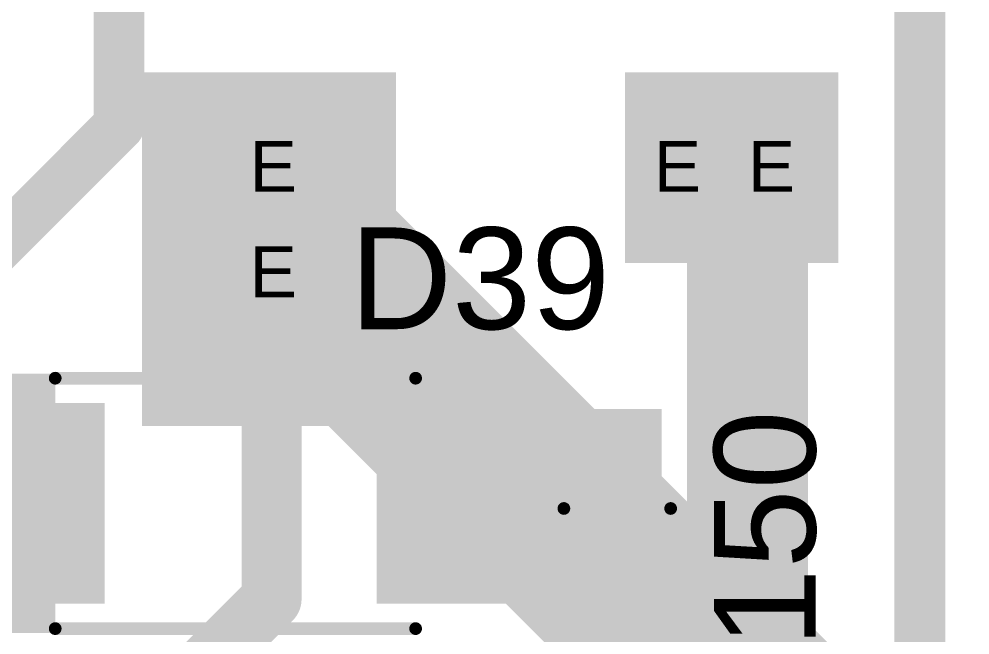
# Model space of a CAD drawing. Header units: inches. Extents: x 68 to 568, y 3 to 460.
# Drawn here: x 162.35 to 171.85, y 180.36 to 186.51 of the extents above; entities that cross this region are included whole.
import ezdxf

# ---------------------------------------------------------------- set-up
doc = ezdxf.new("R2010")
doc.units = ezdxf.units.IN
for name, color, linetype in [('Bottom Layer', 5, 'Continuous'), ('Bottom Solder', 6, 'Continuous'), ('Drill Drawing', 1, 'Continuous'), ('Layer 1', 16, 'Continuous'), ('Layer 2', 76, 'Continuous'), ('Top Layer', 1, 'Continuous'), ('Top Overlay', 2, 'Continuous'), ('Top Paste', 8, 'Continuous'), ('Top Solder', 216, 'Continuous'), ('Via Holes', 16, 'Continuous')]:
    doc.layers.add(name, color=color, linetype=linetype)
doc.styles.add('Arial', font='', dxfattribs={"height": 0.2})
doc.styles.get('Arial').set_extended_font_data('Arial')

# ---------------------------------------------------------------- blocks, each defined once
blk = doc.blocks.new('DO_214AD__SMAF__358')
at = {"layer": 'Top Layer'}
for points in [[(-1.41, -0.95), (-2.75, -0.95), (-2.75, 0.95), (-1.41, 0.95)], [(2.75, -0.95), (1.41, -0.95), (1.41, 0.95), (2.75, 0.95)]]:
    blk.add_hatch(color=1, dxfattribs=at).paths.add_polyline_path(points)
at = {"layer": 'Top Overlay'}
for points in [[(-3.2766, -1.2956), (-2.794, -1.2956), (-2.794, 1.2952), (-3.2766, 1.2952)], [(-3.1496, 0.9904), (-1.8542, 0.9904), (-1.8542, 1.2952), (-3.1496, 1.2952)], [(-3.1496, -1.2956), (-1.8542, -1.2956), (-1.8542, -0.9908), (-3.1496, -0.9908)]]:
    blk.add_hatch(color=2, dxfattribs=at).paths.add_polyline_path(points)
at = {"layer": 'Top Paste'}
for points in [[(-1.41, -0.95), (-2.75, -0.95), (-2.75, 0.95), (-1.41, 0.95)], [(2.75, -0.95), (1.41, -0.95), (1.41, 0.95), (2.75, 0.95)]]:
    blk.add_hatch(color=8, dxfattribs=at).paths.add_polyline_path(points)
at = {"layer": 'Top Solder'}
for points in [[(-1.3592, -1.0008), (-2.8008, -1.0008), (-2.8008, 1.0008), (-1.3592, 1.0008)], [(2.8008, -1.0008), (1.3592, -1.0008), (1.3592, 1.0008), (2.8008, 1.0008)]]:
    blk.add_hatch(color=216, dxfattribs=at).paths.add_polyline_path(points)
at = {"layer": 'Top Overlay'}
for points in [[(-1.8542, 1.25, 0.127, 0.127, 0), (1.7472, 1.25, 0.127, 0.127, 0)], [(-1.8542, -1.25, 0.127, 0.127, 0), (1.7472, -1.25, 0.127, 0.127, 0)]]:
    blk.add_lwpolyline(points, format="xyseb", dxfattribs=at)
for points in [[(-1.886, 1.25, 0.0635, 0.0635, 1), (-1.8224, 1.25, 0.0635, 0.0635, 1)], [(1.7154, 1.25, 0.0635, 0.0635, 1), (1.7789, 1.25, 0.0635, 0.0635, 1)], [(-1.886, -1.25, 0.0635, 0.0635, 1), (-1.8224, -1.25, 0.0635, 0.0635, 1)], [(1.7154, -1.25, 0.0635, 0.0635, 1), (1.7789, -1.25, 0.0635, 0.0635, 1)]]:
    blk.add_lwpolyline(points, format="xyseb", close=True, dxfattribs=at)
blk = doc.blocks.new('R___0603_375')
at = {"layer": 'Top Layer'}
for points in [[(-0.381, 0.4445), (-0.381, -0.4445), (-1.143, -0.4445), (-1.143, 0.4445)], [(1.143, 0.4445), (1.143, -0.4445), (0.381, -0.4445), (0.381, 0.4445)]]:
    blk.add_hatch(color=1, dxfattribs=at).paths.add_polyline_path(points)
at = {"layer": 'Top Paste'}
for points in [[(-0.381, 0.4445), (-0.381, -0.4445), (-1.143, -0.4445), (-1.143, 0.4445)], [(1.143, 0.4445), (1.143, -0.4445), (0.381, -0.4445), (0.381, 0.4445)]]:
    blk.add_hatch(color=8, dxfattribs=at).paths.add_polyline_path(points)
at = {"layer": 'Top Solder'}
for points in [[(-0.2794, 0.5461), (-0.2794, -0.5461), (-1.2446, -0.5461), (-1.2446, 0.5461)], [(1.2446, 0.5461), (1.2446, -0.5461), (0.2794, -0.5461), (0.2794, 0.5461)]]:
    blk.add_hatch(color=216, dxfattribs=at).paths.add_polyline_path(points)
at = {"layer": 'Top Overlay'}
for points in [[(-1.2192, 0.5334, 0.127, 0.127, 0), (-1.2192, -0.5334, 0.127, 0.127, 0)], [(-1.2192, 0.5334, 0.127, 0.127, 0), (1.2192, 0.5334, 0.127, 0.127, 0)], [(1.2192, 0.5334, 0.127, 0.127, 0), (1.2192, -0.5334, 0.127, 0.127, 0)], [(-1.2192, -0.5334, 0.127, 0.127, 0), (1.2192, -0.5334, 0.127, 0.127, 0)]]:
    blk.add_lwpolyline(points, format="xyseb", dxfattribs=at)
for points in [[(-1.25095, 0.5334, 0.0635, 0.0635, 1), (-1.18745, 0.5334, 0.0635, 0.0635, 1)], [(-1.25095, 0.5334, 0.0635, 0.0635, 1), (-1.18745, 0.5334, 0.0635, 0.0635, 1)], [(1.18745, 0.5334, 0.0635, 0.0635, 1), (1.25095, 0.5334, 0.0635, 0.0635, 1)], [(1.18745, 0.5334, 0.0635, 0.0635, 1), (1.25095, 0.5334, 0.0635, 0.0635, 1)], [(-1.25095, -0.5334, 0.0635, 0.0635, 1), (-1.18745, -0.5334, 0.0635, 0.0635, 1)], [(-1.25095, -0.5334, 0.0635, 0.0635, 1), (-1.18745, -0.5334, 0.0635, 0.0635, 1)], [(1.18745, -0.5334, 0.0635, 0.0635, 1), (1.25095, -0.5334, 0.0635, 0.0635, 1)], [(1.18745, -0.5334, 0.0635, 0.0635, 1), (1.25095, -0.5334, 0.0635, 0.0635, 1)]]:
    blk.add_lwpolyline(points, format="xyseb", close=True, dxfattribs=at)

msp = doc.modelspace()

# ---------------------------------------------------------------- hatches: boundary and pattern name
at = {"layer": 'Bottom Layer'}
for points in [[(163.9316, 183.4641), (165.8366, 183.4641), (165.8366, 185.9787), (163.9316, 185.9787)], [(170.5356, 184.0737), (170.5356, 185.9787), (168.402, 185.9787), (168.402, 184.0737)]]:
    msp.add_hatch(color=5, dxfattribs=at).paths.add_polyline_path(points)
h = msp.add_hatch(color=5, dxfattribs=at)
edge = h.paths.add_edge_path()
edge.add_arc((164.8714, 185.0897), 0.3, 0, 360)
h = msp.add_hatch(color=5, dxfattribs=at)
edge = h.paths.add_edge_path()
edge.add_arc((168.91, 185.0897), 0.3, 0, 360)
h = msp.add_hatch(color=5, dxfattribs=at)
edge = h.paths.add_edge_path()
edge.add_arc((169.8498, 185.0897), 0.3, 0, 360)
h = msp.add_hatch(color=5, dxfattribs=at)
edge = h.paths.add_edge_path()
edge.add_arc((164.8714, 184.0359), 0.3, 0, 360)
at = {"layer": 'Bottom Solder'}
h = msp.add_hatch(color=6, dxfattribs=at)
edge = h.paths.add_edge_path()
edge.add_arc((164.8714, 185.0897), 0.4016, 0, 360)
h = msp.add_hatch(color=6, dxfattribs=at)
edge = h.paths.add_edge_path()
edge.add_arc((168.91, 185.0897), 0.4016, 0, 360)
h = msp.add_hatch(color=6, dxfattribs=at)
edge = h.paths.add_edge_path()
edge.add_arc((169.8498, 185.0897), 0.4016, 0, 360)
h = msp.add_hatch(color=6, dxfattribs=at)
edge = h.paths.add_edge_path()
edge.add_arc((164.8714, 184.0359), 0.4016, 0, 360)
at = {"layer": 'Layer 1'}
h = msp.add_hatch(color=16, dxfattribs=at)
edge = h.paths.add_edge_path()
edge.add_arc((164.8714, 185.0897), 0.3, 0, 360)
h = msp.add_hatch(color=16, dxfattribs=at)
edge = h.paths.add_edge_path()
edge.add_arc((168.91, 185.0897), 0.3, 0, 360)
h = msp.add_hatch(color=16, dxfattribs=at)
edge = h.paths.add_edge_path()
edge.add_arc((169.8498, 185.0897), 0.3, 0, 360)
h = msp.add_hatch(color=16, dxfattribs=at)
edge = h.paths.add_edge_path()
edge.add_arc((164.8714, 184.0359), 0.3, 0, 360)
at = {"layer": 'Layer 2'}
for points in [[(163.576, 182.4483), (166.116, 182.4483), (166.116, 185.9787), (163.576, 185.9787)], [(163.9316, 182.4483), (165.8366, 182.4483), (165.8366, 185.9787), (163.9316, 185.9787)]]:
    msp.add_hatch(color=76, dxfattribs=at).paths.add_polyline_path(points)
h = msp.add_hatch(color=76, dxfattribs=at)
edge = h.paths.add_edge_path()
edge.add_arc((164.8714, 185.0897), 0.3, 0, 360)
h = msp.add_hatch(color=76, dxfattribs=at)
edge = h.paths.add_edge_path()
edge.add_arc((168.91, 185.0897), 0.3, 0, 360)
h = msp.add_hatch(color=76, dxfattribs=at)
edge = h.paths.add_edge_path()
edge.add_arc((169.8498, 185.0897), 0.3, 0, 360)
h = msp.add_hatch(color=76, dxfattribs=at)
edge = h.paths.add_edge_path()
edge.add_arc((164.8714, 184.0359), 0.3, 0, 360)
at = {"layer": 'Top Layer'}
h = msp.add_hatch(color=1, dxfattribs=at)
edge = h.paths.add_edge_path()
edge.add_arc((164.8714, 185.0897), 0.3, 0, 360)
for points in [[(170.2308, 185.4645), (168.5036, 185.4645), (168.5036, 184.7025), (170.2308, 184.7025)], [(169.4688, 185.4645), (169.4688, 178.3149), (170.2308, 178.3149), (170.2308, 185.4645)], [(165.9738, 180.7177), (168.7703, 180.7177), (168.7703, 182.6177), (165.9738, 182.6177)], [(155.9717, 180.8597), (163.1538, 180.8597), (163.1538, 181.6697), (155.9717, 181.6697)]]:
    msp.add_hatch(color=1, dxfattribs=at).paths.add_polyline_path(points)
h = msp.add_hatch(color=1, dxfattribs=at)
edge = h.paths.add_edge_path()
edge.add_arc((168.91, 185.0897), 0.3, 0, 360)
h = msp.add_hatch(color=1, dxfattribs=at)
edge = h.paths.add_edge_path()
edge.add_arc((169.8498, 185.0897), 0.3, 0, 360)
h = msp.add_hatch(color=1, dxfattribs=at)
edge = h.paths.add_edge_path()
edge.add_arc((164.8714, 184.0359), 0.3, 0, 360)
at = {"layer": 'Top Solder'}
h = msp.add_hatch(color=216, dxfattribs=at)
edge = h.paths.add_edge_path()
edge.add_arc((164.8714, 185.0897), 0.4016, 0, 360)
h = msp.add_hatch(color=216, dxfattribs=at)
edge = h.paths.add_edge_path()
edge.add_arc((168.91, 185.0897), 0.4016, 0, 360)
h = msp.add_hatch(color=216, dxfattribs=at)
edge = h.paths.add_edge_path()
edge.add_arc((169.8498, 185.0897), 0.4016, 0, 360)
h = msp.add_hatch(color=216, dxfattribs=at)
edge = h.paths.add_edge_path()
edge.add_arc((164.8714, 184.0359), 0.4016, 0, 360)
at = {"layer": 'Via Holes'}
h = msp.add_hatch(color=7, dxfattribs=at)
edge = h.paths.add_edge_path()
edge.add_arc((164.8714, 185.0897), 0.15, 0, 360)
h = msp.add_hatch(color=7, dxfattribs=at)
edge = h.paths.add_edge_path()
edge.add_arc((168.91, 185.0897), 0.15, 0, 360)
h = msp.add_hatch(color=7, dxfattribs=at)
edge = h.paths.add_edge_path()
edge.add_arc((169.8498, 185.0897), 0.15, 0, 360)
h = msp.add_hatch(color=7, dxfattribs=at)
edge = h.paths.add_edge_path()
edge.add_arc((164.8714, 184.0359), 0.15, 0, 360)

# ---------------------------------------------------------------- linework, layer by layer
at = {"layer": 'Bottom Layer'}
for points in [[(168.91, 185.0897, 0.8, 0.8, 0), (169.8498, 185.0897, 0.8, 0.8, 0)], [(169.4227, 184.6626, 0.8, 0.8, 0), (169.8498, 185.0897, 0.8, 0.8, 0)], [(169.4227, 177.0606, 0.8, 0.8, 0), (169.4227, 184.6626, 0.8, 0.8, 0)]]:
    msp.add_lwpolyline(points, format="xyseb", dxfattribs=at)
for points in [[(168.71, 185.0897, 0.4, 0.4, 1), (169.11, 185.0897, 0.4, 0.4, 1)], [(169.6498, 185.0897, 0.4, 0.4, 1), (170.0498, 185.0897, 0.4, 0.4, 1)], [(169.6498, 185.0897, 0.4, 0.4, 1), (170.0498, 185.0897, 0.4, 0.4, 1)], [(169.2227, 184.6626, 0.4, 0.4, 1), (169.6227, 184.6626, 0.4, 0.4, 1)], [(169.2227, 184.6626, 0.4, 0.4, 1), (169.6227, 184.6626, 0.4, 0.4, 1)]]:
    msp.add_lwpolyline(points, format="xyseb", close=True, dxfattribs=at)
at = {"layer": 'Layer 2'}
for points in [[(164.8714, 184.0359, 2, 2, 0), (165.2648, 184.0359, 2, 2, 0)], [(165.2648, 184.0359, 2, 2, 0), (180.2094, 169.0913, 2, 2, 0)]]:
    msp.add_lwpolyline(points, format="xyseb", dxfattribs=at)
for points in [[(164.3714, 184.0359, 1, 1, 1), (165.3714, 184.0359, 1, 1, 1)], [(164.7648, 184.0359, 1, 1, 1), (165.7648, 184.0359, 1, 1, 1)], [(164.7648, 184.0359, 1, 1, 1), (165.7648, 184.0359, 1, 1, 1)]]:
    msp.add_lwpolyline(points, format="xyseb", close=True, dxfattribs=at)
at = {"layer": 'Top Layer'}
for points in [[(163.3474, 185.4463, 0.508, 0.508, 0), (163.3474, 197.3325, 0.508, 0.508, 0)], [(171.3484, 177.2431, 0.508, 0.508, 0), (171.3484, 195.8847, 0.508, 0.508, 0)], [(160.3307, 182.4297, 0.508, 0.508, 0), (163.3474, 185.4463, 0.508, 0.508, 0)], [(164.8714, 184.0359, 0.6, 0.6, 0), (164.8714, 185.0897, 0.6, 0.6, 0)], [(164.8714, 180.7177, 0.6, 0.6, 0), (164.8714, 184.0359, 0.6, 0.6, 0)], [(164.2142, 180.0605, 0.6, 0.6, 0), (164.8714, 180.7177, 0.6, 0.6, 0)]]:
    msp.add_lwpolyline(points, format="xyseb", dxfattribs=at)
for points in [[(163.2204, 185.4463, 0.254, 0.254, 1), (163.4744, 185.4463, 0.254, 0.254, 1)], [(163.2204, 185.4463, 0.254, 0.254, 1), (163.4744, 185.4463, 0.254, 0.254, 1)], [(164.7214, 185.0897, 0.3, 0.3, 1), (165.0214, 185.0897, 0.3, 0.3, 1)], [(164.7214, 184.0359, 0.3, 0.3, 1), (165.0214, 184.0359, 0.3, 0.3, 1)], [(164.7214, 184.0359, 0.3, 0.3, 1), (165.0214, 184.0359, 0.3, 0.3, 1)], [(164.7214, 180.7177, 0.3, 0.3, 1), (165.0214, 180.7177, 0.3, 0.3, 1)], [(164.7214, 180.7177, 0.3, 0.3, 1), (165.0214, 180.7177, 0.3, 0.3, 1)]]:
    msp.add_lwpolyline(points, format="xyseb", close=True, dxfattribs=at)

# ---------------------------------------------------------------- block references
msp.add_blockref('DO_214AD__SMAF__358', (164.5638, 181.6741))
at = {"rotation": 90}
msp.add_blockref('R___0603_375', (168.3258, 180.4041), dxfattribs=at)

# ---------------------------------------------------------------- texts
at = {"layer": 'Drill Drawing', "style": 'Arial'}
for p in [(164.6513, 184.7849), (168.6899, 184.7849), (169.6297, 184.7849), (164.6513, 183.7311)]:
    msp.add_text('E', height=0.508, dxfattribs=at).set_placement(p)
at = {"layer": 'Top Overlay', "style": 'Arial'}
msp.add_text('D39', height=1.016, dxfattribs=at).set_placement((165.6508, 183.4136))
msp.add_text('R150', height=1.016, rotation=90, dxfattribs=at).set_placement((170.3068, 179.2108))

doc.saveas('drawing.dxf')
